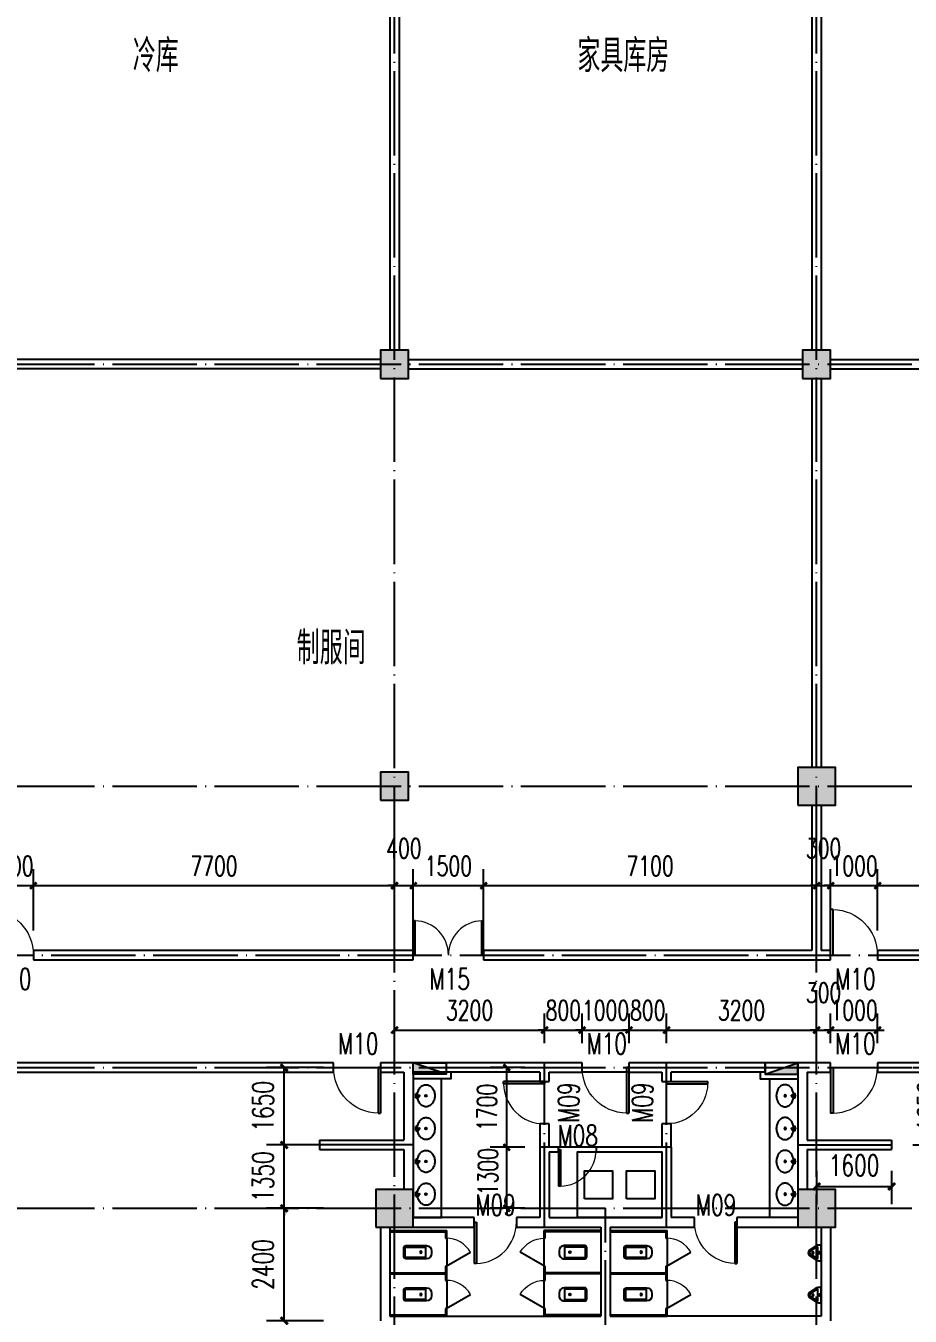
# Model space of a CAD drawing. Extents: x 246015 to 608740, y -108003 to 88400.
# Drawn here: x 326492 to 345350, y -31763 to -4243 of the extents above; entities that cross this region are included whole.
import ezdxf

# ---------------------------------------------------------------- set-up
doc = ezdxf.new("R2010")
doc.units = 0
doc.header["$LTSCALE"] = 3000
doc.header["$MEASUREMENT"] = 0
doc.header["$PDMODE"] = 1
doc.linetypes.add('DOTE', pattern=[2.42, 2, -0.2, 0.02, -0.2])
doc.layers.get('0').update_dxf_attribs({"linetype": 'CONTINUOUS'})
doc.layers.get('DEFPOINTS').update_dxf_attribs({"linetype": 'CONTINUOUS'})
for name, color, linetype in [('column', 9, 'CONTINUOUS'), ('dote', 1, 'DOTE'), ('LVTRY', 6, 'CONTINUOUS'), ('PUB_DIM', 3, 'CONTINUOUS'), ('PUB_HATCH', 8, 'CONTINUOUS'), ('PUB_TEXT', 7, 'CONTINUOUS'), ('WALL', 9, 'CONTINUOUS'), ('WALL-1', 31, 'CONTINUOUS'), ('WINDOW', 4, 'CONTINUOUS'), ('WINDOW_TEXT', 7, 'CONTINUOUS'), ('消火栓', 6, 'CONTINUOUS'), ('集水坑', 2, 'CONTINUOUS')]:
    doc.layers.add(name, color=color, linetype=linetype)
doc.styles.add('_TCH_WINDOW', font='SIMPLEX', dxfattribs={"bigfont": 'GBCBIG'})
doc.styles.add('DIM_FONT', font='simplex.shx', dxfattribs={"width": 0.7, "bigfont": 'hztxt.shx'})
doc.dimstyles.new('DIMN140', dxfattribs={"dimscale": 1.4, "dimtxt": 300, "dimasz": 100, "dimexe": 250, "dimexo": 300, "dimgap": 150, "dimtad": 1, "dimdec": 0, "dimzin": 0, "dimdsep": 46, "dimtxsty": 'DIM_FONT', "dimblk": 'ARCHTICK', "dimcen": 0.09, "dimclrt": 7, "dimazin": 2, "dimtfac": 1, "dimtdec": 0, "dimtix": 1, "dimtmove": 2, "dimatfit": 3, "dimfxl": 0, "dimtolj": 1, "dimtzin": 0, "dimarcsym": 0})
doc.dimstyles.new('DIMN150', dxfattribs={"dimscale": 1.5, "dimtxt": 300, "dimasz": 100, "dimexe": 250, "dimexo": 300, "dimgap": 150, "dimtad": 1, "dimdec": 0, "dimzin": 0, "dimdsep": 46, "dimtxsty": 'DIM_FONT', "dimblk": 'ARCHTICK', "dimcen": 0.09, "dimclrt": 7, "dimazin": 2, "dimtfac": 1, "dimtdec": 0, "dimtix": 1, "dimtmove": 2, "dimatfit": 3, "dimfxl": 0, "dimtolj": 1, "dimtzin": 0, "dimarcsym": 0})

# ---------------------------------------------------------------- blocks, each defined once
blk = doc.blocks.new('jishuikeng1')
at = {"layer": '集水坑'}
for points in [[(0, 1800), (1400, 1800), (1400, 0), (0, 0)], [(400, 1650), (1000, 1650), (1000, 1050), (400, 1050)], [(400, 750), (1000, 750), (1000, 150), (400, 150)]]:
    blk.add_lwpolyline(points, close=True, dxfattribs=at)
blk = doc.blocks.new('_ARCHTICK')
at = {"color": 0, "linetype": 'ByBlock', "const_width": 0.4}
blk.add_lwpolyline([(-0.5, -0.5), (0.5, 0.5)], dxfattribs=at)
blk = doc.blocks.new('*D315')
at = {"layer": 'DEFPOINTS', "color": 0}
for p in [(336747, -28161), (337554, -28161), (337554, -29461)]:
    blk.add_point(p, dxfattribs=at)
at = {"layer": 'PUB_DIM', "color": 0, "lineweight": -2}
for p, q in [((336747, -28161), (336747, -28021)), ((337134, -28161), (336397, -28161)), ((336747, -29461), (336747, -28161)), ((337134, -29461), (336397, -29461)), ((336747, -29461), (336747, -29601))]:
    blk.add_line(p, q, dxfattribs=at)
at = {"layer": 'PUB_DIM', "color": 0, "lineweight": -2, "xscale": 140, "yscale": 140, "zscale": 140}
for p, rotation in [((336747, -28161), 270), ((336747, -29461), 90)]:
    blk.add_blockref('_ARCHTICK', p, dxfattribs=dict(at, rotation=rotation))
at = {"layer": 'PUB_DIM', "color": 7, "insert": (336346, -28682), "char_height": 420, "attachment_point": 5, "rotation": 90, "style": 'DIM_FONT'}
blk.add_mtext('\\A1;1300', dxfattribs=at)
blk = doc.blocks.new('*D316')
at = {"layer": 'DEFPOINTS', "color": 0}
for p in [(336747, -26461), (337554, -26461), (337554, -28161)]:
    blk.add_point(p, dxfattribs=at)
at = {"layer": 'PUB_DIM', "color": 0, "lineweight": -2}
for p, q in [((337134, -26461), (336397, -26461)), ((336747, -28161), (336747, -26461)), ((337134, -28161), (336397, -28161))]:
    blk.add_line(p, q, dxfattribs=at)
at = {"layer": 'PUB_DIM', "color": 0, "lineweight": -2, "xscale": 140, "yscale": 140, "zscale": 140}
for p, rotation in [((336747, -26461), 90), ((336747, -28161), 270)]:
    blk.add_blockref('_ARCHTICK', p, dxfattribs=dict(at, rotation=rotation))
at = {"layer": 'PUB_DIM', "color": 7, "insert": (336327, -27311), "char_height": 420, "attachment_point": 5, "rotation": 90, "style": 'DIM_FONT'}
blk.add_mtext('\\A1;1700', dxfattribs=at)
blk = doc.blocks.new('*D496')
at = {"layer": 'DEFPOINTS', "color": 0}
for p in [(349654, -22581), (344654, -23961), (349654, -23961)]:
    blk.add_point(p, dxfattribs=at)
at = {"layer": 'PUB_DIM', "color": 0, "lineweight": -2}
for p, q in [((344654, -23541), (344654, -22231)), ((349654, -23541), (349654, -22231)), ((344654, -22581), (349654, -22581))]:
    blk.add_line(p, q, dxfattribs=at)
at = {"layer": 'PUB_DIM', "color": 0, "lineweight": -2, "xscale": 140, "yscale": 140, "zscale": 140, "rotation": 180}
blk.add_blockref('_ARCHTICK', (344654, -22581), dxfattribs=at)
at = {"layer": 'PUB_DIM', "color": 0, "lineweight": -2, "xscale": 140, "yscale": 140, "zscale": 140}
blk.add_blockref('_ARCHTICK', (349654, -22581), dxfattribs=at)
at = {"layer": 'PUB_DIM', "color": 7, "insert": (347154, -22161), "char_height": 420, "attachment_point": 5, "style": 'DIM_FONT'}
blk.add_mtext('\\A1;5000', dxfattribs=at)
blk = doc.blocks.new('*D497')
at = {"layer": 'DEFPOINTS', "color": 0}
for p in [(344654, -22581), (343654, -23961), (344654, -23961)]:
    blk.add_point(p, dxfattribs=at)
at = {"layer": 'PUB_DIM', "color": 0, "lineweight": -2}
for p, q in [((343654, -23541), (343654, -22231)), ((344654, -23541), (344654, -22231)), ((343654, -22581), (343514, -22581)), ((343654, -22581), (344654, -22581)), ((344654, -22581), (344794, -22581))]:
    blk.add_line(p, q, dxfattribs=at)
at = {"layer": 'PUB_DIM', "color": 0, "lineweight": -2, "xscale": 140, "yscale": 140, "zscale": 140}
blk.add_blockref('_ARCHTICK', (343654, -22581), dxfattribs=at)
at = {"layer": 'PUB_DIM', "color": 0, "lineweight": -2, "xscale": 140, "yscale": 140, "zscale": 140, "rotation": 180}
blk.add_blockref('_ARCHTICK', (344654, -22581), dxfattribs=at)
at = {"layer": 'PUB_DIM', "color": 7, "insert": (344154, -22161), "char_height": 420, "attachment_point": 5, "style": 'DIM_FONT'}
blk.add_mtext('\\A1;1000', dxfattribs=at)
blk = doc.blocks.new('*D498')
at = {"layer": 'DEFPOINTS', "color": 0}
for p in [(343654, -22581), (343354, -23961), (343654, -23961)]:
    blk.add_point(p, dxfattribs=at)
at = {"layer": 'PUB_DIM', "color": 0, "lineweight": -2}
for p, q in [((343354, -23541), (343354, -22231)), ((343654, -23541), (343654, -22231)), ((343354, -22581), (343214, -22581)), ((343354, -22581), (343654, -22581)), ((343654, -22581), (343794, -22581))]:
    blk.add_line(p, q, dxfattribs=at)
at = {"layer": 'PUB_DIM', "color": 0, "lineweight": -2, "xscale": 140, "yscale": 140, "zscale": 140}
blk.add_blockref('_ARCHTICK', (343354, -22581), dxfattribs=at)
at = {"layer": 'PUB_DIM', "color": 0, "lineweight": -2, "xscale": 140, "yscale": 140, "zscale": 140, "rotation": 180}
blk.add_blockref('_ARCHTICK', (343654, -22581), dxfattribs=at)
at = {"layer": 'PUB_DIM', "color": 7, "insert": (343504, -21787), "char_height": 420, "attachment_point": 5, "style": 'DIM_FONT'}
blk.add_mtext('\\A1;300', dxfattribs=at)
blk = doc.blocks.new('*D499')
at = {"layer": 'DEFPOINTS', "color": 0}
for p in [(343354, -22581), (336254, -23961), (343354, -23961)]:
    blk.add_point(p, dxfattribs=at)
at = {"layer": 'PUB_DIM', "color": 0, "lineweight": -2}
for p, q in [((336254, -23541), (336254, -22231)), ((343354, -23541), (343354, -22231)), ((336254, -22581), (343354, -22581))]:
    blk.add_line(p, q, dxfattribs=at)
at = {"layer": 'PUB_DIM', "color": 0, "lineweight": -2, "xscale": 140, "yscale": 140, "zscale": 140, "rotation": 180}
blk.add_blockref('_ARCHTICK', (336254, -22581), dxfattribs=at)
at = {"layer": 'PUB_DIM', "color": 0, "lineweight": -2, "xscale": 140, "yscale": 140, "zscale": 140}
blk.add_blockref('_ARCHTICK', (343354, -22581), dxfattribs=at)
at = {"layer": 'PUB_DIM', "color": 7, "insert": (339804, -22161), "char_height": 420, "attachment_point": 5, "style": 'DIM_FONT'}
blk.add_mtext('\\A1;7100', dxfattribs=at)
blk = doc.blocks.new('*D500')
at = {"layer": 'DEFPOINTS', "color": 0}
for p in [(336254, -22581), (334754, -23961), (336254, -23961)]:
    blk.add_point(p, dxfattribs=at)
at = {"layer": 'PUB_DIM', "color": 0, "lineweight": -2}
for p, q in [((334754, -23541), (334754, -22231)), ((336254, -23541), (336254, -22231)), ((334754, -22581), (336254, -22581))]:
    blk.add_line(p, q, dxfattribs=at)
at = {"layer": 'PUB_DIM', "color": 0, "lineweight": -2, "xscale": 140, "yscale": 140, "zscale": 140, "rotation": 180}
blk.add_blockref('_ARCHTICK', (334754, -22581), dxfattribs=at)
at = {"layer": 'PUB_DIM', "color": 0, "lineweight": -2, "xscale": 140, "yscale": 140, "zscale": 140}
blk.add_blockref('_ARCHTICK', (336254, -22581), dxfattribs=at)
at = {"layer": 'PUB_DIM', "color": 7, "insert": (335504, -22161), "char_height": 420, "attachment_point": 5, "style": 'DIM_FONT'}
blk.add_mtext('\\A1;1500', dxfattribs=at)
blk = doc.blocks.new('*D501')
at = {"layer": 'DEFPOINTS', "color": 0}
for p in [(334754, -22581), (334354, -23961), (334754, -23961)]:
    blk.add_point(p, dxfattribs=at)
at = {"layer": 'PUB_DIM', "color": 0, "lineweight": -2}
for p, q in [((334354, -23541), (334354, -22231)), ((334754, -23541), (334754, -22231)), ((334354, -22581), (334214, -22581)), ((334354, -22581), (334754, -22581)), ((334754, -22581), (334894, -22581))]:
    blk.add_line(p, q, dxfattribs=at)
at = {"layer": 'PUB_DIM', "color": 0, "lineweight": -2, "xscale": 140, "yscale": 140, "zscale": 140}
blk.add_blockref('_ARCHTICK', (334354, -22581), dxfattribs=at)
at = {"layer": 'PUB_DIM', "color": 0, "lineweight": -2, "xscale": 140, "yscale": 140, "zscale": 140, "rotation": 180}
blk.add_blockref('_ARCHTICK', (334754, -22581), dxfattribs=at)
at = {"layer": 'PUB_DIM', "color": 7, "insert": (334554, -21787), "char_height": 420, "attachment_point": 5, "style": 'DIM_FONT'}
blk.add_mtext('\\A1;400', dxfattribs=at)
blk = doc.blocks.new('*D502')
at = {"layer": 'DEFPOINTS', "color": 0}
for p in [(334354, -22581), (326654, -23961), (334354, -23961)]:
    blk.add_point(p, dxfattribs=at)
at = {"layer": 'PUB_DIM', "color": 0, "lineweight": -2}
for p, q in [((326654, -23541), (326654, -22231)), ((334354, -23541), (334354, -22231)), ((326654, -22581), (334354, -22581))]:
    blk.add_line(p, q, dxfattribs=at)
at = {"layer": 'PUB_DIM', "color": 0, "lineweight": -2, "xscale": 140, "yscale": 140, "zscale": 140, "rotation": 180}
blk.add_blockref('_ARCHTICK', (326654, -22581), dxfattribs=at)
at = {"layer": 'PUB_DIM', "color": 0, "lineweight": -2, "xscale": 140, "yscale": 140, "zscale": 140}
blk.add_blockref('_ARCHTICK', (334354, -22581), dxfattribs=at)
at = {"layer": 'PUB_DIM', "color": 7, "insert": (330504, -22161), "char_height": 420, "attachment_point": 5, "style": 'DIM_FONT'}
blk.add_mtext('\\A1;7700', dxfattribs=at)
blk = doc.blocks.new('*D503')
at = {"layer": 'DEFPOINTS', "color": 0}
for p in [(326654, -22581), (325654, -23961), (326654, -23961)]:
    blk.add_point(p, dxfattribs=at)
at = {"layer": 'PUB_DIM', "color": 0, "lineweight": -2}
for p, q in [((325654, -23541), (325654, -22231)), ((326654, -23541), (326654, -22231)), ((325654, -22581), (325514, -22581)), ((325654, -22581), (326654, -22581)), ((326654, -22581), (326794, -22581))]:
    blk.add_line(p, q, dxfattribs=at)
at = {"layer": 'PUB_DIM', "color": 0, "lineweight": -2, "xscale": 140, "yscale": 140, "zscale": 140}
blk.add_blockref('_ARCHTICK', (325654, -22581), dxfattribs=at)
at = {"layer": 'PUB_DIM', "color": 0, "lineweight": -2, "xscale": 140, "yscale": 140, "zscale": 140, "rotation": 180}
blk.add_blockref('_ARCHTICK', (326654, -22581), dxfattribs=at)
at = {"layer": 'PUB_DIM', "color": 7, "insert": (326154, -22161), "char_height": 420, "attachment_point": 5, "style": 'DIM_FONT'}
blk.add_mtext('\\A1;1000', dxfattribs=at)
blk = doc.blocks.new('*D634')
at = {"layer": 'DEFPOINTS', "color": 0}
for p in [(337554, -25661), (334354, -26361), (337554, -26361)]:
    blk.add_point(p, dxfattribs=at)
at = {"layer": 'PUB_DIM', "color": 0, "lineweight": -2}
for p, q in [((334354, -25941), (334354, -25311)), ((337554, -25941), (337554, -25311)), ((334354, -25661), (337554, -25661))]:
    blk.add_line(p, q, dxfattribs=at)
at = {"layer": 'PUB_DIM', "color": 0, "lineweight": -2, "xscale": 140, "yscale": 140, "zscale": 140, "rotation": 180}
blk.add_blockref('_ARCHTICK', (334354, -25661), dxfattribs=at)
at = {"layer": 'PUB_DIM', "color": 0, "lineweight": -2, "xscale": 140, "yscale": 140, "zscale": 140}
blk.add_blockref('_ARCHTICK', (337554, -25661), dxfattribs=at)
at = {"layer": 'PUB_DIM', "color": 7, "insert": (335954, -25241), "char_height": 420, "attachment_point": 5, "style": 'DIM_FONT'}
blk.add_mtext('\\A1;3200', dxfattribs=at)
blk = doc.blocks.new('*D635')
at = {"layer": 'DEFPOINTS', "color": 0}
for p in [(338354, -25661), (337554, -26361), (338354, -26361)]:
    blk.add_point(p, dxfattribs=at)
at = {"layer": 'PUB_DIM', "color": 0, "lineweight": -2}
for p, q in [((337554, -25941), (337554, -25311)), ((338354, -25941), (338354, -25311)), ((337554, -25661), (337414, -25661)), ((337554, -25661), (338354, -25661)), ((338354, -25661), (338494, -25661))]:
    blk.add_line(p, q, dxfattribs=at)
at = {"layer": 'PUB_DIM', "color": 0, "lineweight": -2, "xscale": 140, "yscale": 140, "zscale": 140}
blk.add_blockref('_ARCHTICK', (337554, -25661), dxfattribs=at)
at = {"layer": 'PUB_DIM', "color": 0, "lineweight": -2, "xscale": 140, "yscale": 140, "zscale": 140, "rotation": 180}
blk.add_blockref('_ARCHTICK', (338354, -25661), dxfattribs=at)
at = {"layer": 'PUB_DIM', "color": 7, "insert": (337954, -25241), "char_height": 420, "attachment_point": 5, "style": 'DIM_FONT'}
blk.add_mtext('\\A1;800', dxfattribs=at)
blk = doc.blocks.new('*D636')
at = {"layer": 'DEFPOINTS', "color": 0}
for p in [(339354, -25661), (338354, -26361), (339354, -26361)]:
    blk.add_point(p, dxfattribs=at)
at = {"layer": 'PUB_DIM', "color": 0, "lineweight": -2}
for p, q in [((338354, -25941), (338354, -25311)), ((339354, -25941), (339354, -25311)), ((338354, -25661), (338214, -25661)), ((338354, -25661), (339354, -25661)), ((339354, -25661), (339494, -25661))]:
    blk.add_line(p, q, dxfattribs=at)
at = {"layer": 'PUB_DIM', "color": 0, "lineweight": -2, "xscale": 140, "yscale": 140, "zscale": 140}
blk.add_blockref('_ARCHTICK', (338354, -25661), dxfattribs=at)
at = {"layer": 'PUB_DIM', "color": 0, "lineweight": -2, "xscale": 140, "yscale": 140, "zscale": 140, "rotation": 180}
blk.add_blockref('_ARCHTICK', (339354, -25661), dxfattribs=at)
at = {"layer": 'PUB_DIM', "color": 7, "insert": (338854, -25241), "char_height": 420, "attachment_point": 5, "style": 'DIM_FONT'}
blk.add_mtext('\\A1;1000', dxfattribs=at)
blk = doc.blocks.new('*D637')
at = {"layer": 'DEFPOINTS', "color": 0}
for p in [(340154, -25661), (339354, -26361), (340154, -26361)]:
    blk.add_point(p, dxfattribs=at)
at = {"layer": 'PUB_DIM', "color": 0, "lineweight": -2}
for p, q in [((339354, -25941), (339354, -25311)), ((340154, -25941), (340154, -25311)), ((339354, -25661), (339214, -25661)), ((339354, -25661), (340154, -25661)), ((340154, -25661), (340294, -25661))]:
    blk.add_line(p, q, dxfattribs=at)
at = {"layer": 'PUB_DIM', "color": 0, "lineweight": -2, "xscale": 140, "yscale": 140, "zscale": 140}
blk.add_blockref('_ARCHTICK', (339354, -25661), dxfattribs=at)
at = {"layer": 'PUB_DIM', "color": 0, "lineweight": -2, "xscale": 140, "yscale": 140, "zscale": 140, "rotation": 180}
blk.add_blockref('_ARCHTICK', (340154, -25661), dxfattribs=at)
at = {"layer": 'PUB_DIM', "color": 7, "insert": (339754, -25241), "char_height": 420, "attachment_point": 5, "style": 'DIM_FONT'}
blk.add_mtext('\\A1;800', dxfattribs=at)
blk = doc.blocks.new('*D638')
at = {"layer": 'DEFPOINTS', "color": 0}
for p in [(343354, -25661), (340154, -26361), (343354, -26361)]:
    blk.add_point(p, dxfattribs=at)
at = {"layer": 'PUB_DIM', "color": 0, "lineweight": -2}
for p, q in [((340154, -25941), (340154, -25311)), ((343354, -25941), (343354, -25311)), ((340154, -25661), (343354, -25661))]:
    blk.add_line(p, q, dxfattribs=at)
at = {"layer": 'PUB_DIM', "color": 0, "lineweight": -2, "xscale": 140, "yscale": 140, "zscale": 140, "rotation": 180}
blk.add_blockref('_ARCHTICK', (340154, -25661), dxfattribs=at)
at = {"layer": 'PUB_DIM', "color": 0, "lineweight": -2, "xscale": 140, "yscale": 140, "zscale": 140}
blk.add_blockref('_ARCHTICK', (343354, -25661), dxfattribs=at)
at = {"layer": 'PUB_DIM', "color": 7, "insert": (341754, -25241), "char_height": 420, "attachment_point": 5, "style": 'DIM_FONT'}
blk.add_mtext('\\A1;3200', dxfattribs=at)
blk = doc.blocks.new('*D639')
at = {"layer": 'DEFPOINTS', "color": 0}
for p in [(343654, -25661), (343354, -26361), (343654, -26361)]:
    blk.add_point(p, dxfattribs=at)
at = {"layer": 'PUB_DIM', "color": 0, "lineweight": -2}
for p, q in [((343354, -25941), (343354, -25311)), ((343654, -25941), (343654, -25311)), ((343354, -25661), (343214, -25661)), ((343354, -25661), (343654, -25661)), ((343654, -25661), (343794, -25661))]:
    blk.add_line(p, q, dxfattribs=at)
at = {"layer": 'PUB_DIM', "color": 0, "lineweight": -2, "xscale": 140, "yscale": 140, "zscale": 140}
blk.add_blockref('_ARCHTICK', (343354, -25661), dxfattribs=at)
at = {"layer": 'PUB_DIM', "color": 0, "lineweight": -2, "xscale": 140, "yscale": 140, "zscale": 140, "rotation": 180}
blk.add_blockref('_ARCHTICK', (343654, -25661), dxfattribs=at)
at = {"layer": 'PUB_DIM', "color": 7, "insert": (343504, -24866), "char_height": 420, "attachment_point": 5, "style": 'DIM_FONT'}
blk.add_mtext('\\A1;300', dxfattribs=at)
blk = doc.blocks.new('*D640')
at = {"layer": 'DEFPOINTS', "color": 0}
for p in [(344654, -25661), (343654, -26361), (344654, -26361)]:
    blk.add_point(p, dxfattribs=at)
at = {"layer": 'PUB_DIM', "color": 0, "lineweight": -2}
for p, q in [((343654, -25941), (343654, -25311)), ((344654, -25941), (344654, -25311)), ((343654, -25661), (343514, -25661)), ((343654, -25661), (344654, -25661)), ((344654, -25661), (344794, -25661))]:
    blk.add_line(p, q, dxfattribs=at)
at = {"layer": 'PUB_DIM', "color": 0, "lineweight": -2, "xscale": 140, "yscale": 140, "zscale": 140}
blk.add_blockref('_ARCHTICK', (343654, -25661), dxfattribs=at)
at = {"layer": 'PUB_DIM', "color": 0, "lineweight": -2, "xscale": 140, "yscale": 140, "zscale": 140, "rotation": 180}
blk.add_blockref('_ARCHTICK', (344654, -25661), dxfattribs=at)
at = {"layer": 'PUB_DIM', "color": 7, "insert": (344154, -25241), "char_height": 420, "attachment_point": 5, "style": 'DIM_FONT'}
blk.add_mtext('\\A1;1000', dxfattribs=at)
blk = doc.blocks.new('*D797')
at = {"layer": 'DEFPOINTS', "color": 0}
for p in [(343354, -28211), (344954, -28211), (344954, -28998)]:
    blk.add_point(p, dxfattribs=at)
at = {"layer": 'PUB_DIM', "color": 0, "lineweight": -2}
for p, q in [((343354, -28661), (343354, -29373)), ((344954, -28661), (344954, -29373)), ((343354, -28998), (344954, -28998))]:
    blk.add_line(p, q, dxfattribs=at)
at = {"layer": 'PUB_DIM', "color": 0, "lineweight": -2, "xscale": 150, "yscale": 150, "zscale": 150, "rotation": 180}
blk.add_blockref('_ARCHTICK', (343354, -28998), dxfattribs=at)
at = {"layer": 'PUB_DIM', "color": 0, "lineweight": -2, "xscale": 150, "yscale": 150, "zscale": 150}
blk.add_blockref('_ARCHTICK', (344954, -28998), dxfattribs=at)
at = {"layer": 'PUB_DIM', "color": 7, "insert": (344154, -28548), "char_height": 450, "attachment_point": 5, "style": 'DIM_FONT'}
blk.add_mtext('\\A1;1600', dxfattribs=at)
blk = doc.blocks.new('*D799')
at = {"layer": 'DEFPOINTS', "color": 0}
for p in [(344954, -26461), (346181, -26461), (344954, -28111)]:
    blk.add_point(p, dxfattribs=at)
at = {"layer": 'PUB_DIM', "color": 0, "lineweight": -2}
for p, q in [((345404, -26461), (346556, -26461)), ((346181, -28111), (346181, -26461)), ((345404, -28111), (346556, -28111))]:
    blk.add_line(p, q, dxfattribs=at)
at = {"layer": 'PUB_DIM', "color": 0, "lineweight": -2, "xscale": 150, "yscale": 150, "zscale": 150}
for p, rotation in [((346181, -26461), 90), ((346181, -28111), 270)]:
    blk.add_blockref('_ARCHTICK', p, dxfattribs=dict(at, rotation=rotation))
at = {"layer": 'PUB_DIM', "color": 7, "insert": (345731, -27286), "char_height": 450, "attachment_point": 5, "rotation": 90, "style": 'DIM_FONT'}
blk.add_mtext('\\A1;1650', dxfattribs=at)
blk = doc.blocks.new('*D809')
at = {"layer": 'DEFPOINTS', "color": 0}
for p in [(332002, -29461), (333293, -29461), (333293, -31861)]:
    blk.add_point(p, dxfattribs=at)
at = {"layer": 'PUB_DIM', "color": 0, "lineweight": -2}
for p, q in [((332843, -29461), (331627, -29461)), ((332002, -31861), (332002, -29461)), ((332843, -31861), (331627, -31861))]:
    blk.add_line(p, q, dxfattribs=at)
at = {"layer": 'PUB_DIM', "color": 0, "lineweight": -2, "xscale": 150, "yscale": 150, "zscale": 150}
for p, rotation in [((332002, -29461), 90), ((332002, -31861), 270)]:
    blk.add_blockref('_ARCHTICK', p, dxfattribs=dict(at, rotation=rotation))
at = {"layer": 'PUB_DIM', "color": 7, "insert": (331552, -30661), "char_height": 450, "attachment_point": 5, "rotation": 90, "style": 'DIM_FONT'}
blk.add_mtext('\\A1;2400', dxfattribs=at)
blk = doc.blocks.new('*D810')
at = {"layer": 'DEFPOINTS', "color": 0}
for p in [(332002, -28111), (333293, -28111), (333293, -29461)]:
    blk.add_point(p, dxfattribs=at)
at = {"layer": 'PUB_DIM', "color": 0, "lineweight": -2}
for p, q in [((332002, -28111), (332002, -27961)), ((332843, -28111), (331627, -28111)), ((332002, -29461), (332002, -28111)), ((332843, -29461), (331627, -29461)), ((332002, -29461), (332002, -29611))]:
    blk.add_line(p, q, dxfattribs=at)
at = {"layer": 'PUB_DIM', "color": 0, "lineweight": -2, "xscale": 150, "yscale": 150, "zscale": 150}
for p, rotation in [((332002, -28111), 270), ((332002, -29461), 90)]:
    blk.add_blockref('_ARCHTICK', p, dxfattribs=dict(at, rotation=rotation))
at = {"layer": 'PUB_DIM', "color": 7, "insert": (331552, -28786), "char_height": 450, "attachment_point": 5, "rotation": 90, "style": 'DIM_FONT'}
blk.add_mtext('\\A1;1350', dxfattribs=at)
blk = doc.blocks.new('*D811')
at = {"layer": 'DEFPOINTS', "color": 0}
for p in [(332002, -26461), (333293, -26461), (333293, -28111)]:
    blk.add_point(p, dxfattribs=at)
at = {"layer": 'PUB_DIM', "color": 0, "lineweight": -2}
for p, q in [((332843, -26461), (331627, -26461)), ((332002, -28111), (332002, -26461)), ((332843, -28111), (331627, -28111))]:
    blk.add_line(p, q, dxfattribs=at)
at = {"layer": 'PUB_DIM', "color": 0, "lineweight": -2, "xscale": 150, "yscale": 150, "zscale": 150}
for p, rotation in [((332002, -26461), 90), ((332002, -28111), 270)]:
    blk.add_blockref('_ARCHTICK', p, dxfattribs=dict(at, rotation=rotation))
at = {"layer": 'PUB_DIM', "color": 7, "insert": (331552, -27286), "char_height": 450, "attachment_point": 5, "rotation": 90, "style": 'DIM_FONT'}
blk.add_mtext('\\A1;1650', dxfattribs=at)
blk = doc.blocks.new('_FZH')
blk.add_lwpolyline([(-0.5, -0.5), (0.5, -0.5), (0.5, 0.5), (-0.5, 0.5)], close=True)
at = {"layer": 'PUB_HATCH'}
blk.add_solid([(-0.5, -0.5), (0.5, -0.5), (-0.5, 0.5), (0.5, 0.5)], dxfattribs=at)
blk = doc.blocks.new('$DorLib2D$00000001')
for p, q in [((0.45, 0.975), (0.5, 0.975)), ((0.45, 0), (0.45, 0.975)), ((0.5, 0), (0.5, 0.975)), ((0.5, 0), (0.45, 0))]:
    blk.add_line(p, q)
at = {"lineweight": 13}
blk.add_arc((0.475, 0), 0.975, 91.4693, 180, dxfattribs=at)
blk = doc.blocks.new('$lvtry$00000119')
for p, q in [((-140, -40, 0), (-140, -480, 0)), ((-110, -40, 0), (-110, -470, 0)), ((100, 0, 0), (-100, 0, 0)), ((100, -30, 0), (-100, -30, 0)), ((110, -470, 0), (110, -40, 0)), ((140, -480, 0), (140, -40, 0)), ((140, -470, 0), (-140, -470, 0)), ((-30, -590, 0), (30, -590, 0))]:
    blk.add_line(p, q)
blk.add_circle((0, -359, 0), 20)
for centre, radius, start, end in [((-100, -40, 0), 40, 90, 180), ((-100, -40, 0), 10, 90, 180), ((100, -40, 0), 40, 0, 90), ((100, -40, 0), 10, 0, 90), ((-30, -480, 0), 110, 180, 270), ((30, -480, 0), 110, 270, 0)]:
    blk.add_arc(centre, radius, start, end)
blk.add_point((0, 0, 0))
blk = doc.blocks.new('$TCHSYS$APDOOR2D')
blk.add_line((0.5, 0), (0, 0.866))
at = {"lineweight": 13}
blk.add_arc((0.5, 0), 1, 120, 180, dxfattribs=at)
blk = doc.blocks.new('$lvtry$00000194')
for p, q in [((-17, -27), (-17, -17)), ((17, -27), (17, -17))]:
    blk.add_line(p, q)
blk.add_lwpolyline([(14, -39, -0.067374), (92, -53, -0.088152), (166, -93, -0.105269), (218, -155, -0.121685), (235, -224, -0.121685), (218, -292, -0.105269), (166, -355, -0.088152), (92, -394, -0.078966), (0, -409, -0.078966), (-92, -394, -0.088152), (-166, -355, -0.105269), (-218, -292, -0.121685), (-235, -224, -0.121685), (-218, -155, -0.105269), (-166, -93, -0.088152), (-92, -53, -0.059935), (-23, -40, -0.059935)], format="xyb")
for centre, radius in [((0, -221), 20), ((0, -27), 16.7), ((0, -221), 15)]:
    blk.add_circle(centre, radius)
for centre, radius, start, end in [((-40, -17), 10.1, 106.6096, 258.1648), ((-64, 250), 259, 274.7069, 282.3732), ((-75, -197), 173, 71.36, 79.1873), ((-29, -63), 6.77, 155.344, 308.3224), ((-171, 35), 166, 324.8411, 338.1337), ((-171, 35), 170, 324.8411, 331.3523), ((-29, -63), 3.37, 155.344, 308.3224), ((100, -178), 170, 132.3141, 138.8253), ((100, -178), 166, 125.5327, 138.8253), ((-12, -42), 10.6, 201.8924, 261.774), ((0, -17), 16.7, 0, 180), ((-381, -99), 372, 2.3982, 6.7627), ((0, -80), 9.9, 201.7837, 338.2163), ((64, 250), 259, 257.6268, 265.2931), ((381, -99), 372, 170.1008, 177.6018), ((75, -197), 173, 100.8127, 110.4191), ((40, -17), 10.1, 281.8352, 73.3904)]:
    blk.add_arc(centre, radius, start, end)
blk.add_point((0, -17, 0))
blk = doc.blocks.new('$lvtry$00000219')
for p, q in [((-170, 0, 0), (170, 0, 0)), ((-170, -61, 0), (-170, 0, 0)), ((170, -61, 0), (170, 0, 0)), ((-162, -88, 0), (-69, -231, 0)), ((-124, -91, 0), (-43, -216, 0)), ((-116, -76, 0), (116, -76, 0)), ((43, -216, 0), (124, -91, 0)), ((69, -231, 0), (162, -88, 0))]:
    blk.add_line(p, q)
for centre, radius in [((0, -177, 0), 20), ((0, -38, 0), 17.7)]:
    blk.add_circle(centre, radius)
for centre, radius, start, end in [((-120, -61, 0), 50, 180, 213.0863), ((-116, -86, 0), 10, 90, 213.0863), ((0, -191, 0), 80, 210, 330), ((0, -191, 0), 50, 210, 330), ((116, -86, 0), 10, 326.9137, 90), ((120, -61, 0), 50, 326.9137, 0)]:
    blk.add_arc(centre, radius, start, end)
blk.add_point((0, -38, 0))
blk = doc.blocks.new('$DorLib2D$00000002')
for p, q in [((-0.5, 0), (-0.5, 0.4875)), ((-0.475, 0.4875), (-0.5, 0.4875)), ((-0.475, 0), (-0.475, 0.4875)), ((0.475, 0), (0.475, 0.4875)), ((0.475, 0.4875), (0.5, 0.4875)), ((0.5, 0), (0.5, 0.4875)), ((-0.5, 0), (-0.475, 0)), ((0.5, 0), (0.475, 0))]:
    blk.add_line(p, q)
at = {"lineweight": 13}
for centre, start, end in [((-0.4875, 0), 0, 88.53072), ((0.4875, 0), 91.46928, 180)]:
    blk.add_arc(centre, 0.4875, start, end, dxfattribs=at)
blk = doc.blocks.new('$TwtSys$00000434')
for p, q in [((-0.5, 0.5), (-0.5, -0.5)), ((-0.5, -0.5), (0.5, 0.5)), ((0.5, 0.5), (-0.5, 0.5)), ((0.5, -0.5), (0.5, 0.5)), ((-0.5, -0.5), (0.5, -0.5))]:
    blk.add_line(p, q)
blk.add_solid([(0.5, -0.5), (0.5, 0.5), (-0.5, -0.5)])

msp = doc.modelspace()

# ---------------------------------------------------------------- linework, layer by layer
at = {"layer": 'dote', "ltscale": 0.3}
for p, q in [((334353.9, -81061.4), (334353.9, 53538.6)), ((343353.9, -81061.4), (343353.9, 53538.6)), ((295667.9, -11461.4), (554353.9, -11461.4)), ((295667.9, -20461.4), (554353.9, -20461.4)), ((324853.9, -24061.4), (370753.9, -24061.4)), ((337553.9, -29861.4), (337553.9, -26361.4)), ((340153.9, -29861.4), (340153.9, -26361.4)), ((295667.9, -26461.4), (379353.9, -26461.4)), ((295667.9, -29461.4), (554353.9, -29461.4)), ((338853.9, -45438.6), (338853.9, -29461.4))]:
    msp.add_line(p, q, dxfattribs=at)
at = {"layer": 'dote'}
for p, q in [((334753.9, -28111.4), (331753.9, -28111.4)), ((340253.9, -28161.4), (337453.9, -28161.4)), ((342953.9, -28111.4), (344953.9, -28111.4))]:
    msp.add_line(p, q, dxfattribs=at)
at = {"layer": 'LVTRY'}
for p, q in [((334253.9, -29936.4), (335466.4, -29936.4)), ((334253.9, -29961.4), (335441.4, -29961.4)), ((335441.4, -29961.4), (335441.4, -30098.9)), ((335466.4, -30098.9), (335466.4, -29936.4)), ((338753.9, -29936.4), (337541.4, -29936.4)), ((337541.4, -29936.4), (337541.4, -30098.9)), ((338753.9, -29961.4), (337566.4, -29961.4)), ((337566.4, -30098.9), (337566.4, -29961.4)), ((338753.9, -29961.4), (338753.9, -29936.4)), ((338953.9, -29936.4), (340166.4, -29936.4)), ((338953.9, -29936.4), (338953.9, -29961.4)), ((338953.9, -29961.4), (340141.4, -29961.4)), ((340141.4, -29961.4), (340141.4, -30098.9)), ((340166.4, -30098.9), (340166.4, -29936.4)), ((335441.4, -30098.9), (335466.4, -30098.9)), ((335466.4, -30098.9, 400), (335466.4, -30698.9, 400)), ((337541.4, -30098.9), (337566.4, -30098.9)), ((337541.4, -30098.9, 400), (337541.4, -30698.9, 400)), ((340141.4, -30098.9), (340166.4, -30098.9)), ((340166.4, -30098.9, 400), (340166.4, -30698.9, 400)), ((335466.4, -30698.9), (335441.4, -30698.9)), ((335441.4, -30698.9), (335441.4, -30836.4)), ((335466.4, -30848.9), (335466.4, -30698.9)), ((337566.4, -30698.9), (337541.4, -30698.9)), ((337541.4, -30698.9), (337541.4, -30848.9)), ((337566.4, -30836.4), (337566.4, -30698.9)), ((340166.4, -30698.9), (340141.4, -30698.9)), ((340141.4, -30698.9), (340141.4, -30836.4)), ((340166.4, -30848.9), (340166.4, -30698.9)), ((334253.9, -30836.4), (335441.4, -30836.4)), ((334253.9, -30836.4), (334253.9, -30861.4)), ((334253.9, -30861.4), (335441.4, -30861.4)), ((335441.4, -30861.4), (335441.4, -30998.9)), ((335441.4, -30998.9), (335466.4, -30998.9)), ((335466.4, -30998.9), (335466.4, -30848.9)), ((335466.4, -30998.9, 400), (335466.4, -31598.9, 400)), ((337541.4, -30848.9), (337541.4, -30998.9)), ((337541.4, -30998.9), (337566.4, -30998.9)), ((337541.4, -30998.9, 400), (337541.4, -31598.9, 400)), ((338753.9, -30836.4), (337566.4, -30836.4)), ((338753.9, -30861.4), (337566.4, -30861.4)), ((337566.4, -30998.9), (337566.4, -30861.4)), ((338753.9, -30861.4), (338753.9, -30836.4)), ((338953.9, -30836.4), (340141.4, -30836.4)), ((338953.9, -30836.4), (338953.9, -30861.4)), ((338953.9, -30861.4), (340141.4, -30861.4)), ((340141.4, -30861.4), (340141.4, -30998.9)), ((340141.4, -30998.9), (340166.4, -30998.9)), ((340166.4, -30998.9), (340166.4, -30848.9)), ((340166.4, -30998.9, 400), (340166.4, -31598.9, 400)), ((335466.4, -31598.9), (335441.4, -31598.9)), ((335441.4, -31598.9), (335441.4, -31736.4)), ((335466.4, -31761.4), (335466.4, -31598.9)), ((337566.4, -31598.9), (337541.4, -31598.9)), ((337541.4, -31598.9), (337541.4, -31761.4)), ((337566.4, -31736.4), (337566.4, -31598.9)), ((340166.4, -31598.9), (340141.4, -31598.9)), ((340141.4, -31598.9), (340141.4, -31736.4)), ((340166.4, -31761.4), (340166.4, -31598.9)), ((334253.9, -31736.4), (335441.4, -31736.4)), ((334253.9, -31736.4), (334253.9, -31761.4)), ((334253.9, -31761.4), (335466.4, -31761.4)), ((338753.9, -31761.4), (337541.4, -31761.4)), ((338753.9, -31736.4), (337566.4, -31736.4)), ((338753.9, -31761.4), (338753.9, -31736.4)), ((338953.9, -31736.4), (340141.4, -31736.4)), ((338953.9, -31736.4), (338953.9, -31761.4)), ((338953.9, -31761.4), (340166.4, -31761.4))]:
    msp.add_line(p, q, dxfattribs=at)
for points in [[(334753.9, -26701.4), (334753.9, -29661.4), (335353.9, -29661.4), (335353.9, -26701.4)], [(342953.9, -26701.4), (342953.9, -29661.4), (342353.9, -29661.4), (342353.9, -26701.4)]]:
    msp.add_lwpolyline(points, close=True, dxfattribs=at)
at = {"layer": 'WALL'}
for p, q in [((343253.9, 538.6), (343253.9, -11161.4)), ((343453.9, 538.6), (343453.9, -11161.4)), ((334253.9, -2761.4), (334253.9, -11161.4)), ((334453.9, -2761.4), (334453.9, -11161.4)), ((334053.9, -11361.4), (325853.9, -11361.4)), ((334653.9, -11361.4), (343053.9, -11361.4)), ((343653.9, -11361.4), (351853.9, -11361.4)), ((334053.9, -11561.4), (325853.9, -11561.4)), ((334653.9, -11561.4), (343053.9, -11561.4)), ((343253.9, -11761.4), (343253.9, -20061.4)), ((343453.9, -11761.4), (343453.9, -20061.4)), ((343653.9, -11561.4), (351853.9, -11561.4)), ((343253.9, -20861.4), (343253.9, -23961.4)), ((343453.9, -20861.4), (343453.9, -23961.4)), ((334753.9, -23961.4), (326653.9, -23961.4)), ((326653.9, -23961.4), (326653.9, -24161.4)), ((326653.9, -24161.4), (334753.9, -24161.4)), ((334753.9, -24161.4), (334753.9, -23961.4)), ((343253.9, -23961.4), (336253.9, -23961.4)), ((336253.9, -23961.4), (336253.9, -24161.4)), ((336253.9, -24161.4), (343353.9, -24161.4)), ((343353.9, -24161.4), (343653.9, -24161.4)), ((343653.9, -23961.4), (343453.9, -23961.4)), ((343653.9, -24161.4), (343653.9, -23961.4)), ((349653.9, -23961.4), (344653.9, -23961.4)), ((344653.9, -23961.4), (344653.9, -24161.4)), ((344653.9, -24161.4), (349653.9, -24161.4)), ((333053.9, -26361.4), (323953.9, -26361.4)), ((333053.9, -26561.4), (333053.9, -26361.4)), ((334653.9, -26361.4), (334053.9, -26361.4)), ((334053.9, -26361.4), (334053.9, -26561.4)), ((337553.9, -26361.4), (334653.9, -26361.4)), ((338353.9, -26361.4), (337553.9, -26361.4)), ((338353.9, -26561.4), (338353.9, -26361.4)), ((340153.9, -26361.4), (339353.9, -26361.4)), ((339353.9, -26361.4), (339353.9, -26561.4)), ((342253.9, -26361.4), (340153.9, -26361.4)), ((342253.9, -26561.4), (342253.9, -26361.4)), ((342953.9, -26361.4), (342953.9, -28111.4)), ((343653.9, -26361.4), (342953.9, -26361.4)), ((343653.9, -26561.4), (343653.9, -26361.4)), ((352253.9, -26361.4), (344653.9, -26361.4)), ((344653.9, -26361.4), (344653.9, -26561.4)), ((323953.9, -26561.4), (333053.9, -26561.4)), ((334053.9, -26561.4), (334553.9, -26561.4)), ((334553.9, -26561.4), (334553.9, -28011.4)), ((334753.9, -26561.4), (334753.9, -28111.4)), ((337453.9, -26561.4), (334753.9, -26561.4)), ((337453.9, -26561.4), (337453.9, -26761.4)), ((337653.9, -26761.4), (337653.9, -26561.4)), ((337653.9, -26561.4), (338353.9, -26561.4)), ((339353.9, -26561.4), (340053.9, -26561.4)), ((340053.9, -26561.4), (340053.9, -26761.4)), ((342253.9, -26561.4), (340253.9, -26561.4)), ((340253.9, -26761.4), (340253.9, -26561.4)), ((343153.9, -26561.4), (343153.9, -28011.4)), ((343153.9, -26561.4), (343653.9, -26561.4)), ((344653.9, -26561.4), (352353.9, -26561.4)), ((337453.9, -26761.4), (337653.9, -26761.4)), ((340053.9, -26761.4), (340253.9, -26761.4)), ((337653.9, -27661.4), (337453.9, -27661.4)), ((337453.9, -27661.4), (337453.9, -28161.4)), ((337653.9, -28161.4), (337653.9, -27661.4)), ((340253.9, -27661.4), (340053.9, -27661.4)), ((340053.9, -27661.4), (340053.9, -28161.4)), ((340253.9, -28161.4), (340253.9, -27661.4)), ((332753.9, -28011.4), (334553.9, -28011.4)), ((332753.9, -28011.4), (332753.9, -28211.4)), ((343153.9, -28011.4), (344953.9, -28011.4)), ((344953.9, -28011.4), (344953.9, -28211.4)), ((332753.9, -28211.4), (334553.9, -28211.4)), ((334553.9, -28211.4), (334553.9, -29061.4)), ((334753.9, -28111.4), (334753.9, -29061.4)), ((337453.9, -28161.4), (337453.9, -29661.4)), ((337853.9, -28161.4), (337653.9, -28161.4)), ((337653.9, -28261.4), (337853.9, -28261.4)), ((337653.9, -28261.4), (337653.9, -29661.4)), ((337853.9, -28261.4), (337853.9, -28161.4)), ((340053.9, -28161.4), (338653.9, -28161.4)), ((338653.9, -28161.4), (338653.9, -28261.4)), ((338653.9, -28261.4), (340053.9, -28261.4)), ((340053.9, -28261.4), (340053.9, -29661.4)), ((340253.9, -28161.4), (340253.9, -29661.4)), ((342953.9, -28111.4), (342953.9, -29061.4)), ((343153.9, -28211.4), (344953.9, -28211.4)), ((343153.9, -28211.4), (343153.9, -29061.4)), ((336053.9, -29661.4), (334753.9, -29661.4)), ((336053.9, -29861.4), (336053.9, -29661.4)), ((337453.9, -29661.4), (336953.9, -29661.4)), ((336953.9, -29661.4), (336953.9, -29861.4)), ((337653.9, -29661.4), (338853.9, -29661.4)), ((338853.9, -29661.4), (340053.9, -29661.4)), ((340753.9, -29661.4), (340253.9, -29661.4)), ((340753.9, -29861.4), (340753.9, -29661.4)), ((342953.9, -29661.4), (341653.9, -29661.4)), ((341653.9, -29661.4), (341653.9, -29861.4)), ((334053.9, -29861.4), (334053.9, -29948.9)), ((334053.9, -29948.9), (334053.9, -31861.4)), ((334253.9, -29861.4), (334253.9, -29948.9)), ((334253.9, -29948.9), (334253.9, -31761.4)), ((334753.9, -29861.4), (336053.9, -29861.4)), ((336953.9, -29861.4), (337553.9, -29861.4)), ((337553.9, -29861.4), (338753.9, -29861.4)), ((338753.9, -29861.4), (338753.9, -31761.4)), ((338953.9, -29861.4), (338953.9, -31761.4)), ((338953.9, -29861.4), (340153.9, -29861.4)), ((340153.9, -29861.4), (340753.9, -29861.4)), ((341653.9, -29861.4), (342953.9, -29861.4)), ((343453.9, -29861.4), (343453.9, -31761.4)), ((343653.9, -29861.4), (343653.9, -31861.4)), ((334253.9, -31761.4), (338753.9, -31761.4)), ((343453.9, -31761.4), (338953.9, -31761.4))]:
    msp.add_line(p, q, dxfattribs=at)
at = {"layer": 'WALL-1'}
for points in [[(335453.9, -26561.4), (335453.9, -26601.4), (334753.9, -26601.4)], [(335553.9, -26561.4), (335553.9, -26701.4), (334753.9, -26701.4)], [(342153.9, -26561.4), (342153.9, -26701.4), (342953.9, -26701.4)], [(342253.9, -26561.4), (342253.9, -26601.4), (342953.9, -26601.4)]]:
    msp.add_lwpolyline(points, dxfattribs=at)
at = {"layer": 'WINDOW'}
msp.add_line((339353.9, -26561.4, 1), (338353.9, -26561.4, 1), dxfattribs=at)

# ---------------------------------------------------------------- block references
at = {"layer": 'column'}
for p, xscale, yscale, zscale in [((334353.9, -11461.4), 600, 600, 600), ((343353.9, -11461.4), 600, 600, 600), ((334353.9, -29461.4), 800, 800, 800), ((343353.9, -29461.4), 800, 800, 800)]:
    msp.add_blockref('_FZH', p, dxfattribs=dict(at, xscale=xscale, yscale=yscale, zscale=zscale))
at = {"layer": 'column', "rotation": 359.9999999873685}
for p, xscale, yscale, zscale in [((343353.9, -20461.4), 800, 800, 800), ((334353.9, -20461.4), 600.0000001106528, 600.0000227788987, 600.0000227788987)]:
    msp.add_blockref('_FZH', p, dxfattribs=dict(at, xscale=xscale, yscale=yscale, zscale=zscale))
at = {"layer": 'LVTRY'}
for name, p, rotation in [('$lvtry$00000194', (334803.9, -27061.4), 89.99999999999999), ('$lvtry$00000194', (334803.9, -27761.4), 89.99999999999999), ('$lvtry$00000194', (334803.9, -28461.4), 89.99999999999999), ('$lvtry$00000194', (334803.9, -29161.4), 89.99999999999999), ('$lvtry$00000119', (338453.9, -30398.9, 0), 270.0000000000333), ('$lvtry$00000119', (338453.9, -31298.9, 0), 270.0000000000333)]:
    msp.add_blockref(name, p, dxfattribs=dict(at, rotation=rotation))
at = {"layer": 'LVTRY', "yscale": -1}
for name, p, rotation in [('$lvtry$00000194', (342903.9, -27061.4), 90.00000000000001), ('$lvtry$00000194', (342903.9, -27761.4), 90.00000000000001), ('$lvtry$00000194', (342903.9, -28461.4), 90.00000000000001), ('$lvtry$00000194', (342903.9, -29161.4), 90.00000000000001), ('$lvtry$00000119', (334553.9, -30398.9, 0), 269.9999999999667), ('$lvtry$00000119', (339253.9, -30398.9, 0), 269.9999999999667), ('$lvtry$00000219', (343453.9, -30411.4), 89.99999999927047), ('$lvtry$00000119', (334553.9, -31298.9, 0), 269.9999999999667), ('$lvtry$00000119', (339253.9, -31298.9, 0), 269.9999999999667), ('$lvtry$00000219', (343453.9, -31311.4), 89.99999999927047)]:
    msp.add_blockref(name, p, dxfattribs=dict(at, rotation=rotation))
at = {"layer": 'LVTRY', "xscale": 600, "zscale": 25, "rotation": 270}
for p, yscale in [((335453.9, -30398.9), 600), ((337553.9, -30398.9), -600), ((340153.9, -30398.9), 600), ((335453.9, -31298.9), 600), ((337553.9, -31298.9), -600), ((340153.9, -31298.9), 600)]:
    msp.add_blockref('$TCHSYS$APDOOR2D', p, dxfattribs=dict(at, yscale=yscale))
at = {"layer": 'WINDOW'}
ref = msp.add_blockref('$DorLib2D$00000001', (326153.9, -24061.4), dxfattribs=dict(at, xscale=1000, yscale=-1000, zscale=1000, rotation=179.9999999997897))
ref.add_attrib('A', 'M10', (325748.9, -24797), dxfattribs={"layer": 'WINDOW_TEXT', "height": 446.25, "rotation": 360, "style": '_TCH_WINDOW', "width": 0.705882})
ref = msp.add_blockref('$DorLib2D$00000001', (344153.9, -24061.4), dxfattribs=dict(at, xscale=1000, yscale=-1000, zscale=1000, rotation=179.9999999997897))
ref.add_attrib('A', 'M10', (343748.9, -24797), dxfattribs={"layer": 'WINDOW_TEXT', "height": 446.25, "rotation": 360, "style": '_TCH_WINDOW', "width": 0.705882})
ref = msp.add_blockref('$DorLib2D$00000002', (335503.9, -24061.4), dxfattribs=dict(at, xscale=-1500, yscale=-1500, zscale=-1500, rotation=179.9999999997897))
ref.add_attrib('A', 'M15', (335098.9, -24797), dxfattribs={"layer": 'WINDOW_TEXT', "height": 446.25, "rotation": 360, "style": '_TCH_WINDOW', "width": 0.705882})
ref = msp.add_blockref('$DorLib2D$00000001', (333553.9, -26461.4), dxfattribs=dict(at, xscale=-1000, yscale=1000, zscale=-1000, rotation=179.999999995879))
ref.add_attrib('A', 'M10', (333148.9, -26172), dxfattribs={"layer": 'WINDOW_TEXT', "height": 446.25, "rotation": 360, "style": '_TCH_WINDOW', "width": 0.705882})
ref = msp.add_blockref('$DorLib2D$00000001', (338853.9, -26461.4), dxfattribs=dict(at, xscale=-1000, yscale=1000, zscale=-1000, rotation=179.999999995879))
ref.add_attrib('A', 'M10', (338448.9, -26172), dxfattribs={"layer": 'WINDOW_TEXT', "height": 446.25, "rotation": 360, "style": '_TCH_WINDOW', "width": 0.705882})
ref = msp.add_blockref('$DorLib2D$00000001', (344153.9, -26461.4), dxfattribs=dict(at, xscale=1000, yscale=1000, zscale=1000, rotation=179.9999999958791))
ref.add_attrib('A', 'M10', (343748.9, -26172), dxfattribs={"layer": 'WINDOW_TEXT', "height": 446.25, "rotation": 360, "style": '_TCH_WINDOW', "width": 0.705882})
ref = msp.add_blockref('$DorLib2D$00000001', (337553.9, -27211.4), dxfattribs=dict(at, xscale=-900, yscale=-900, zscale=-900, rotation=269.9999999988739))
ref.add_attrib('A', 'M09', (338289.5, -27638.9), dxfattribs={"layer": 'WINDOW_TEXT', "height": 446.25, "rotation": 90, "style": '_TCH_WINDOW', "width": 0.705882})
ref = msp.add_blockref('$DorLib2D$00000001', (340153.9, -27211.4), dxfattribs=dict(at, xscale=-900, yscale=900, zscale=-900, rotation=269.9999999988739))
ref.add_attrib('A', 'M09', (339864.5, -27638.9), dxfattribs={"layer": 'WINDOW_TEXT', "height": 446.25, "rotation": 90, "style": '_TCH_WINDOW', "width": 0.705882})
ref = msp.add_blockref('$DorLib2D$00000001', (338253.9, -28211.4), dxfattribs=dict(at, xscale=-800, yscale=-800, zscale=-800, rotation=359.9999999999999))
ref.add_attrib('A', 'M08', (337828.8, -28133), dxfattribs={"layer": 'WINDOW_TEXT', "height": 446.25, "style": '_TCH_WINDOW', "width": 0.705882})
ref = msp.add_blockref('$DorLib2D$00000001', (336503.9, -29761.4), dxfattribs=dict(at, xscale=-900, yscale=-900, zscale=-900, rotation=359.9999999999999))
ref.add_attrib('A', 'M09', (336076.4, -29614.4), dxfattribs={"layer": 'WINDOW_TEXT', "height": 446.25, "style": '_TCH_WINDOW', "width": 0.705882})
ref = msp.add_blockref('$DorLib2D$00000001', (341203.9, -29761.4), dxfattribs=dict(at, xscale=900, yscale=-900, zscale=900, rotation=359.9999999999999))
ref.add_attrib('A', 'M09', (340776.4, -29614.4), dxfattribs={"layer": 'WINDOW_TEXT', "height": 446.25, "style": '_TCH_WINDOW', "width": 0.705882})
at = {"layer": '消火栓', "yscale": 240, "zscale": 700, "rotation": 359.9999999958793}
for p, xscale in [((335103.9, -26481.4), -700), ((342603.9, -26481.4), 700)]:
    msp.add_blockref('$TwtSys$00000434', p, dxfattribs=dict(at, xscale=xscale))
at = {"layer": '集水坑', "rotation": 90}
msp.add_blockref('jishuikeng1', (340053.9, -29661.4), dxfattribs=at)

# ---------------------------------------------------------------- texts
at = {"layer": 'PUB_TEXT', "style": 'DIM_FONT', "width": 0.7}
for s, p in [('冷库', (328773, -5231.8)), ('家具库房', (338252.4, -5231.8)), ('制服间', (332270.1, -17860.4))]:
    msp.add_text(s, height=700, dxfattribs=at).set_placement(p)

# ---------------------------------------------------------------- dimensions: what is measured, and where the dimension line sits
at = {"layer": 'PUB_DIM'}
for base, p1, p2, angle, picture, middle in [((334753.9, -22581.2), (334353.9, -23961.4), (334753.9, -23961.4), 0, '*D501', (334553.9, -21786.7)), ((343653.9, -22581.2), (343353.9, -23961.4), (343653.9, -23961.4), 0, '*D498', (343503.9, -21786.7)), ((343653.9, -25660.7), (343353.9, -26361.4), (343653.9, -26361.4), 0, '*D639', (343503.9, -24866.2)), ((336746.8, -28161.4), (337553.9, -29461.4), (337553.9, -28161.4), 90, '*D315', (336346.3, -28681.6))]:
    dim = msp.add_linear_dim(base=base, p1=p1, p2=p2, angle=angle, dimstyle='DIMN140', dxfattribs=at)
    dim.commit()
    dim.dimension.update_dxf_attribs({"geometry": picture, "text_midpoint": middle, "dimtype": 129})
for p1, p2, distance, dimstyle, picture, middle in [((325653.9, -23961.4), (326653.9, -23961.4), 1380.2, 'DIMN140', '*D503', (326153.9, -22161.2)), ((326653.9, -23961.4), (334353.9, -23961.4), 1380.2, 'DIMN140', '*D502', (330503.9, -22161.2)), ((334753.9, -23961.4), (336253.9, -23961.4), 1380.2, 'DIMN140', '*D500', (335503.9, -22161.2)), ((336253.9, -23961.4), (343353.9, -23961.4), 1380.2, 'DIMN140', '*D499', (339803.9, -22161.2)), ((343653.9, -23961.4), (344653.9, -23961.4), 1380.2, 'DIMN140', '*D497', (344153.9, -22161.2)), ((344653.9, -23961.4), (349653.9, -23961.4), 1380.2, 'DIMN140', '*D496', (347153.9, -22161.2)), ((334353.9, -26361.4), (337553.9, -26361.4), 700.7, 'DIMN140', '*D634', (335953.9, -25240.7)), ((337553.9, -26361.4), (338353.9, -26361.4), 700.7, 'DIMN140', '*D635', (337953.9, -25240.7)), ((338353.9, -26361.4), (339353.9, -26361.4), 700.7, 'DIMN140', '*D636', (338853.9, -25240.7)), ((339353.9, -26361.4), (340153.9, -26361.4), 700.7, 'DIMN140', '*D637', (339753.9, -25240.7)), ((340153.9, -26361.4), (343353.9, -26361.4), 700.7, 'DIMN140', '*D638', (341753.9, -25240.7)), ((343653.9, -26361.4), (344653.9, -26361.4), 700.7, 'DIMN140', '*D640', (344153.9, -25240.7)), ((333292.6, -28111.4), (333292.6, -26461.4), 1290.5, 'DIMN150', '*D811', (331552.1, -27286.4)), ((337553.9, -28161.4), (337553.9, -26461.4), 807.1, 'DIMN140', '*D316', (336326.8, -27311.4)), ((344953.9, -28111.4), (344953.9, -26461.4), -1227.5, 'DIMN150', '*D799', (345731.4, -27286.4)), ((333292.6, -29461.4), (333292.6, -28111.4), 1290.5, 'DIMN150', '*D810', (331552.1, -28786.4)), ((343353.9, -28211.4), (344953.9, -28211.4), -786.6, 'DIMN150', '*D797', (344153.9, -28548)), ((333292.6, -31861.4), (333292.6, -29461.4), 1290.5, 'DIMN150', '*D809', (331552.1, -30661.4))]:
    dim = msp.add_aligned_dim(p1=p1, p2=p2, distance=distance, dimstyle=dimstyle, dxfattribs=at)
    dim.commit()
    dim.dimension.update_dxf_attribs({"geometry": picture, "text_midpoint": middle})

doc.saveas('drawing.dxf')
